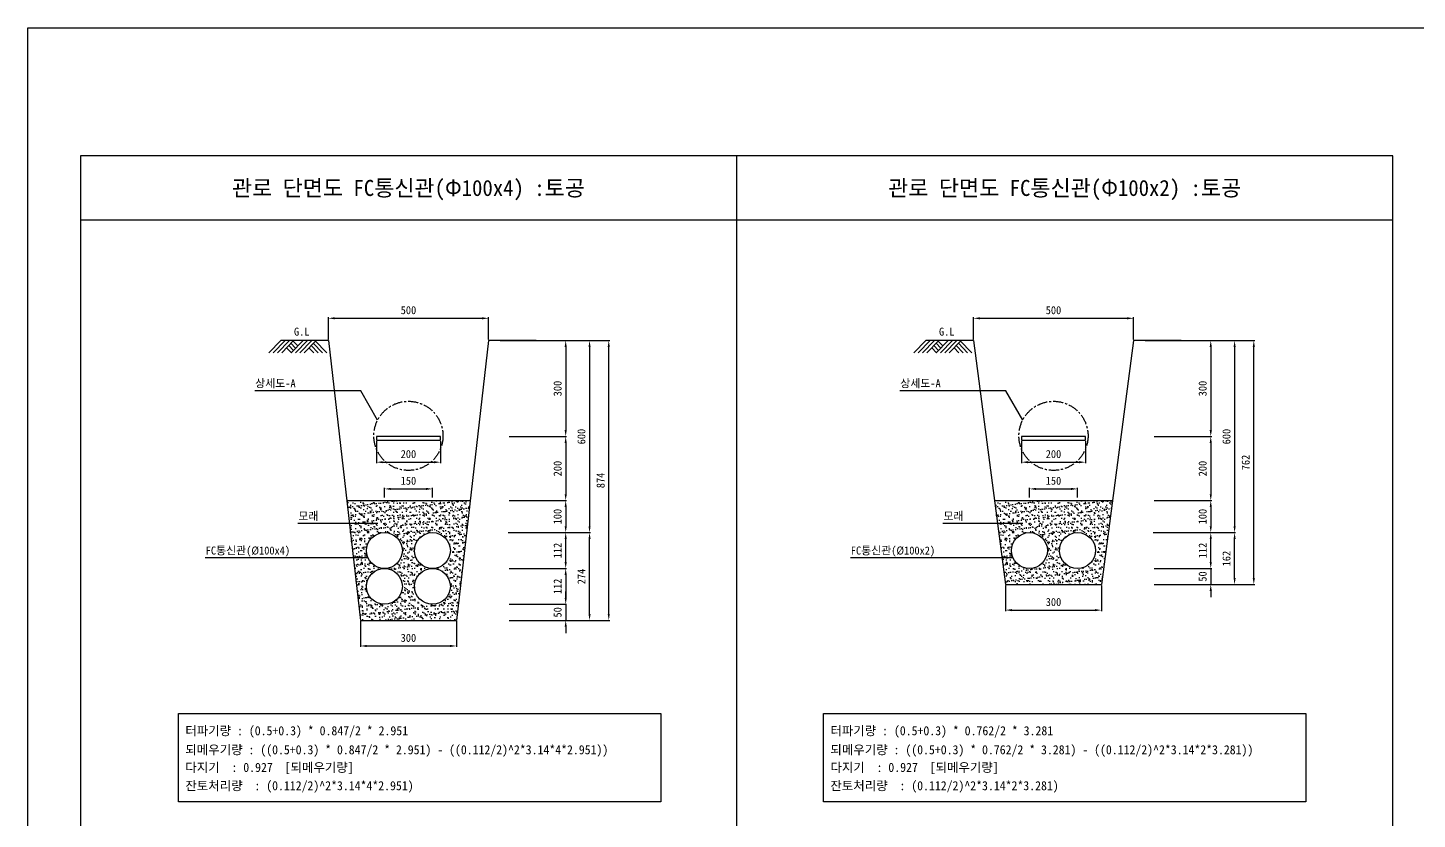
# Model space of a CAD drawing. Header units: millimetres. Extents: x 15470 to 23098, y -4317 to 628.
# Drawn here: x 15470 to 19810, y -1844 to 628 of the extents above; entities that cross this region are included whole.
import ezdxf
from ezdxf.enums import TextEntityAlignment as Align

# ---------------------------------------------------------------- set-up
doc = ezdxf.new("R2010")
doc.units = ezdxf.units.MM
doc.header["$PDMODE"] = 35
doc.header["$PDSIZE"] = 50
doc.linetypes.add('CENTER', pattern=[50.8, 31.75, -6.35, 6.35, -6.35])
for name, color, linetype in [('TN-CONC', 4, 'Continuous'), ('TN-CUTL', 1, 'CENTER'), ('TN-DIMS', 1, 'Continuous'), ('TN-GRND', 4, 'Continuous'), ('TN-LEAL', 1, 'Continuous'), ('TN-LEAT', 3, 'Continuous'), ('TN-LIN1', 7, 'Continuous'), ('TN-LINE', 7, 'Continuous'), ('TN-PATT', 1, 'Continuous'), ('TN-STEL', 4, 'Continuous'), ('TN-TABL-TEX1', 6, 'Continuous'), ('TN-TEXT', 3, 'Continuous'), ('TT-DIMS', 1, 'Continuous')]:
    doc.layers.add(name, color=color, linetype=linetype)
doc.styles.add('D', font='GulimChe.ttf')
doc.styles.get("Standard").update_dxf_attribs({"font": 'GulimChe.ttf'})
doc.styles.add('통신', font='GulimChe.ttf')
doc.dimstyles.new('D', dxfattribs={"dimtxt": 2.5, "dimasz": 2.5, "dimexe": 1.25, "dimexo": 2, "dimgap": 1, "dimtad": 1, "dimdec": 0, "dimlfac": 10, "dimtxsty": '통신', "dimcen": 2.5, "dimclrd": 1, "dimclre": 1, "dimclrt": 7, "dimadec": 0, "dimazin": 0, "dimtfac": 1, "dimtdec": 0, "dimtmove": 0, "dimatfit": 3, "dimfxl": 0, "dimarcsym": 0})

# ---------------------------------------------------------------- blocks, each defined once
blk = doc.blocks.new('*D17')
at = {"layer": 'Defpoints', "color": 0}
for p in [(16908.7, -279.4), (16408.7, -348.9), (16908.7, -348.9)]:
    blk.add_point(p, dxfattribs=at)
at = {"layer": 'TT-DIMS', "color": 1, "lineweight": -2}
for p, q in [((16408.7, -345.9), (16408.7, -276.4)), ((16428.7, -279.4), (16888.7, -279.4)), ((16908.7, -345.9), (16908.7, -276.4))]:
    blk.add_line(p, q, dxfattribs=at)
at = {"layer": 'TT-DIMS', "color": 1}
for points in [[(16428.7, -276.1), (16428.7, -282.8), (16408.7, -279.4)], [(16888.7, -276.1), (16888.7, -282.8), (16908.7, -279.4)]]:
    blk.add_solid(points, dxfattribs=at)
at = {"layer": 'TT-DIMS', "color": 3, "insert": (16658.7, -254.2), "char_height": 25, "attachment_point": 5, "style": '통신'}
blk.add_mtext('500', dxfattribs=at)
blk = doc.blocks.new('*D18')
at = {"layer": 'Defpoints', "color": 0}
for p in [(16942.5, -348.9), (16970.5, -648.9), (17149.9, -648.9)]:
    blk.add_point(p, dxfattribs=at)
at = {"layer": 'TN-DIMS', "color": 1, "lineweight": -2}
for p, q in [((16945.5, -348.9), (17152.9, -348.9)), ((17149.9, -368.9), (17149.9, -628.9)), ((16973.5, -648.9), (17152.9, -648.9))]:
    blk.add_line(p, q, dxfattribs=at)
at = {"layer": 'TN-DIMS', "color": 1}
for points in [[(17146.6, -368.9), (17153.3, -368.9), (17149.9, -348.9)], [(17146.6, -628.9), (17153.3, -628.9), (17149.9, -648.9)]]:
    blk.add_solid(points, dxfattribs=at)
at = {"layer": 'TN-DIMS', "color": 3, "insert": (17124.7, -498.9), "char_height": 25, "attachment_point": 5, "rotation": 90, "style": '통신'}
blk.add_mtext('300', dxfattribs=at)
blk = doc.blocks.new('*D19')
at = {"layer": 'Defpoints', "color": 0}
for p in [(16970.5, -648.9), (16970.5, -848.9), (17149.9, -848.9)]:
    blk.add_point(p, dxfattribs=at)
at = {"layer": 'TN-DIMS', "color": 1, "lineweight": -2}
for p, q in [((16973.5, -648.9), (17152.9, -648.9)), ((17149.9, -668.9), (17149.9, -828.9)), ((16973.5, -848.9), (17152.9, -848.9))]:
    blk.add_line(p, q, dxfattribs=at)
at = {"layer": 'TN-DIMS', "color": 1}
for points in [[(17146.6, -668.9), (17153.3, -668.9), (17149.9, -648.9)], [(17146.6, -828.9), (17153.3, -828.9), (17149.9, -848.9)]]:
    blk.add_solid(points, dxfattribs=at)
at = {"layer": 'TN-DIMS', "color": 3, "insert": (17124.7, -748.9), "char_height": 25, "attachment_point": 5, "rotation": 90, "style": '통신'}
blk.add_mtext('200', dxfattribs=at)
blk = doc.blocks.new('*D20')
at = {"layer": 'Defpoints', "color": 0}
for p in [(16970.5, -848.9), (16967.5, -949), (17149.9, -949)]:
    blk.add_point(p, dxfattribs=at)
at = {"layer": 'TN-DIMS', "color": 1, "lineweight": -2}
for p, q in [((16973.5, -848.9), (17152.9, -848.9)), ((17149.9, -868.9), (17149.9, -929)), ((16970.5, -949), (17152.9, -949))]:
    blk.add_line(p, q, dxfattribs=at)
at = {"layer": 'TN-DIMS', "color": 1}
for points in [[(17146.6, -868.9), (17153.3, -868.9), (17149.9, -848.9)], [(17146.6, -929), (17153.3, -929), (17149.9, -949)]]:
    blk.add_solid(points, dxfattribs=at)
at = {"layer": 'TN-DIMS', "color": 3, "insert": (17124.6, -899), "char_height": 25, "attachment_point": 5, "rotation": 90, "style": '통신'}
blk.add_mtext('100', dxfattribs=at)
blk = doc.blocks.new('*D21')
at = {"layer": 'Defpoints', "color": 0}
for p in [(16970.5, -1061), (16970.5, -1173), (17149.9, -1173)]:
    blk.add_point(p, dxfattribs=at)
at = {"layer": 'TN-DIMS', "color": 1, "lineweight": -2}
for p, q in [((16973.5, -1061), (17152.9, -1061)), ((17149.9, -1081), (17149.9, -1153)), ((16973.5, -1173), (17152.9, -1173))]:
    blk.add_line(p, q, dxfattribs=at)
at = {"layer": 'TN-DIMS', "color": 1}
for points in [[(17146.6, -1081), (17153.3, -1081), (17149.9, -1061)], [(17146.6, -1153), (17153.3, -1153), (17149.9, -1173)]]:
    blk.add_solid(points, dxfattribs=at)
at = {"layer": 'TN-DIMS', "color": 3, "insert": (17124.6, -1117), "char_height": 25, "attachment_point": 5, "rotation": 90, "style": '통신'}
blk.add_mtext('112', dxfattribs=at)
blk = doc.blocks.new('*D22')
at = {"layer": 'Defpoints', "color": 0}
for p in [(16970.5, -1173), (16970.5, -1223.1), (17149.9, -1223.1)]:
    blk.add_point(p, dxfattribs=at)
at = {"layer": 'TN-DIMS', "color": 1, "lineweight": -2}
for p, q in [((17149.9, -1153), (17149.9, -1133)), ((16973.5, -1173), (17152.9, -1173)), ((17149.9, -1173), (17149.9, -1223.1)), ((16973.5, -1223.1), (17152.9, -1223.1)), ((17149.9, -1243.1), (17149.9, -1263.1))]:
    blk.add_line(p, q, dxfattribs=at)
at = {"layer": 'TN-DIMS', "color": 1}
for points in [[(17146.6, -1153), (17153.3, -1153), (17149.9, -1173)], [(17146.6, -1243.1), (17153.3, -1243.1), (17149.9, -1223.1)]]:
    blk.add_solid(points, dxfattribs=at)
at = {"layer": 'TN-DIMS', "color": 3, "insert": (17124.7, -1198.1), "char_height": 25, "attachment_point": 5, "rotation": 90, "style": '통신'}
blk.add_mtext('50', dxfattribs=at)
blk = doc.blocks.new('*D23')
at = {"layer": 'Defpoints', "color": 0}
for p in [(16970.5, -949), (17224.4, -949), (16973.5, -1223.1)]:
    blk.add_point(p, dxfattribs=at)
at = {"layer": 'TN-DIMS', "color": 1, "lineweight": -2}
for p, q in [((16973.5, -949), (17227.4, -949)), ((17224.4, -1203.1), (17224.4, -969)), ((16976.5, -1223.1), (17227.4, -1223.1))]:
    blk.add_line(p, q, dxfattribs=at)
at = {"layer": 'TN-DIMS', "color": 1}
for points in [[(17221.1, -969), (17227.7, -969), (17224.4, -949)], [(17221.1, -1203.1), (17227.7, -1203.1), (17224.4, -1223.1)]]:
    blk.add_solid(points, dxfattribs=at)
at = {"layer": 'TN-DIMS', "color": 3, "insert": (17199.1, -1086.1), "char_height": 25, "attachment_point": 5, "rotation": 90, "style": '통신'}
blk.add_mtext('274', dxfattribs=at)
blk = doc.blocks.new('*D24')
at = {"layer": 'Defpoints', "color": 0}
for p in [(16508.5, -1223.1), (16808.6, -1223.1), (16808.6, -1303.1)]:
    blk.add_point(p, dxfattribs=at)
at = {"layer": 'TN-DIMS', "color": 1, "lineweight": -2}
for p, q in [((16508.5, -1226.1), (16508.5, -1306.1)), ((16808.6, -1226.1), (16808.6, -1306.1)), ((16528.5, -1303.1), (16788.6, -1303.1))]:
    blk.add_line(p, q, dxfattribs=at)
at = {"layer": 'TN-DIMS', "color": 1}
for points in [[(16528.5, -1299.8), (16528.5, -1306.5), (16508.5, -1303.1)], [(16788.6, -1299.8), (16788.6, -1306.5), (16808.6, -1303.1)]]:
    blk.add_solid(points, dxfattribs=at)
at = {"layer": 'TN-DIMS', "color": 3, "insert": (16658.6, -1277.9), "char_height": 25, "attachment_point": 5, "style": '통신'}
blk.add_mtext('300', dxfattribs=at)
blk = doc.blocks.new('*D25')
at = {"layer": 'Defpoints', "color": 0}
for p in [(16733.6, -812.5), (16583.6, -842.6), (16733.6, -842.6)]:
    blk.add_point(p, dxfattribs=at)
at = {"layer": 'TN-DIMS', "color": 1, "lineweight": -2}
for p, q in [((16583.6, -839.6), (16583.6, -809.5)), ((16603.6, -812.5), (16713.6, -812.5)), ((16733.6, -839.6), (16733.6, -809.5))]:
    blk.add_line(p, q, dxfattribs=at)
at = {"layer": 'TN-DIMS', "color": 1}
for points in [[(16603.6, -809.1), (16603.6, -815.8), (16583.6, -812.5)], [(16713.6, -809.1), (16713.6, -815.8), (16733.6, -812.5)]]:
    blk.add_solid(points, dxfattribs=at)
at = {"layer": 'TN-DIMS', "color": 3, "insert": (16658.6, -787.1), "char_height": 25, "attachment_point": 5, "style": '통신'}
blk.add_mtext('150', dxfattribs=at)
blk = doc.blocks.new('*D26')
at = {"layer": 'Defpoints', "color": 0}
for p in [(16558.5, -660.2), (16758.6, -660.2), (16758.6, -729)]:
    blk.add_point(p, dxfattribs=at)
at = {"layer": 'TN-DIMS', "color": 1, "lineweight": -2}
for p, q in [((16558.5, -663.2), (16558.5, -732)), ((16758.6, -663.2), (16758.6, -732)), ((16578.5, -729), (16738.6, -729))]:
    blk.add_line(p, q, dxfattribs=at)
at = {"layer": 'TN-DIMS', "color": 1}
for points in [[(16578.5, -725.7), (16578.5, -732.3), (16558.5, -729)], [(16738.6, -725.7), (16738.6, -732.3), (16758.6, -729)]]:
    blk.add_solid(points, dxfattribs=at)
at = {"layer": 'TN-DIMS', "color": 3, "insert": (16658.6, -703.7), "char_height": 25, "attachment_point": 5, "style": '통신'}
blk.add_mtext('200', dxfattribs=at)
blk = doc.blocks.new('*D27')
at = {"layer": 'Defpoints', "color": 0}
for p in [(16945.5, -348.9), (16973.5, -949), (17224.4, -949)]:
    blk.add_point(p, dxfattribs=at)
at = {"layer": 'TN-DIMS', "color": 1, "lineweight": -2}
for p, q in [((16948.5, -348.9), (17227.4, -348.9)), ((17224.4, -368.9), (17224.4, -929)), ((16976.5, -949), (17227.4, -949))]:
    blk.add_line(p, q, dxfattribs=at)
at = {"layer": 'TN-DIMS', "color": 1}
for points in [[(17221.1, -368.9), (17227.7, -368.9), (17224.4, -348.9)], [(17221.1, -929), (17227.7, -929), (17224.4, -949)]]:
    blk.add_solid(points, dxfattribs=at)
at = {"layer": 'TN-DIMS', "color": 3, "insert": (17199.1, -649), "char_height": 25, "attachment_point": 5, "rotation": 90, "style": '통신'}
blk.add_mtext('600', dxfattribs=at)
blk = doc.blocks.new('*D28')
at = {"layer": 'Defpoints', "color": 0}
for p in [(16942.5, -348.9), (17284.4, -348.9), (16976.5, -1223.1)]:
    blk.add_point(p, dxfattribs=at)
at = {"layer": 'TN-DIMS', "color": 1, "lineweight": -2}
for p, q in [((16945.5, -348.9), (17287.4, -348.9)), ((17284.4, -1203.1), (17284.4, -368.9)), ((16979.5, -1223.1), (17287.4, -1223.1))]:
    blk.add_line(p, q, dxfattribs=at)
at = {"layer": 'TN-DIMS', "color": 1}
for points in [[(17281.1, -368.9), (17287.7, -368.9), (17284.4, -348.9)], [(17281.1, -1203.1), (17287.7, -1203.1), (17284.4, -1223.1)]]:
    blk.add_solid(points, dxfattribs=at)
at = {"layer": 'TN-DIMS', "color": 3, "insert": (17259.1, -786), "char_height": 25, "attachment_point": 5, "rotation": 90, "style": '통신'}
blk.add_mtext('874', dxfattribs=at)
blk = doc.blocks.new('*D29')
at = {"layer": 'Defpoints', "color": 0}
for p in [(16970.5, -949), (17149.9, -949), (16970.5, -1061)]:
    blk.add_point(p, dxfattribs=at)
at = {"layer": 'TN-DIMS', "color": 1, "lineweight": -2}
for p, q in [((16973.5, -949), (17152.9, -949)), ((17149.9, -1041), (17149.9, -969)), ((16973.5, -1061), (17152.9, -1061))]:
    blk.add_line(p, q, dxfattribs=at)
at = {"layer": 'TN-DIMS', "color": 1}
for points in [[(17146.6, -969), (17153.3, -969), (17149.9, -949)], [(17146.6, -1041), (17153.3, -1041), (17149.9, -1061)]]:
    blk.add_solid(points, dxfattribs=at)
at = {"layer": 'TN-DIMS', "color": 3, "insert": (17124.6, -1005), "char_height": 25, "attachment_point": 5, "rotation": 90, "style": '통신'}
blk.add_mtext('112', dxfattribs=at)
blk = doc.blocks.new('*D40')
at = {"layer": 'Defpoints', "color": 0}
for p in [(18923.7, -279.4), (18423.7, -348.9), (18923.7, -348.9)]:
    blk.add_point(p, dxfattribs=at)
at = {"layer": 'TT-DIMS', "color": 1, "lineweight": -2}
for p, q in [((18423.7, -345.9), (18423.7, -276.4)), ((18443.7, -279.4), (18903.7, -279.4)), ((18923.7, -345.9), (18923.7, -276.4))]:
    blk.add_line(p, q, dxfattribs=at)
at = {"layer": 'TT-DIMS', "color": 1}
for points in [[(18443.7, -276.1), (18443.7, -282.8), (18423.7, -279.4)], [(18903.7, -276.1), (18903.7, -282.8), (18923.7, -279.4)]]:
    blk.add_solid(points, dxfattribs=at)
at = {"layer": 'TT-DIMS', "color": 3, "insert": (18673.7, -254.2), "char_height": 25, "attachment_point": 5, "style": '통신'}
blk.add_mtext('500', dxfattribs=at)
blk = doc.blocks.new('*D41')
at = {"layer": 'Defpoints', "color": 0}
for p in [(18957.5, -348.9), (18985.5, -648.9), (19165, -648.9)]:
    blk.add_point(p, dxfattribs=at)
at = {"layer": 'TN-DIMS', "color": 1, "lineweight": -2}
for p, q in [((18960.5, -348.9), (19168, -348.9)), ((19165, -368.9), (19165, -628.9)), ((18988.5, -648.9), (19168, -648.9))]:
    blk.add_line(p, q, dxfattribs=at)
at = {"layer": 'TN-DIMS', "color": 1}
for points in [[(19161.7, -368.9), (19168.4, -368.9), (19165, -348.9)], [(19161.7, -628.9), (19168.4, -628.9), (19165, -648.9)]]:
    blk.add_solid(points, dxfattribs=at)
at = {"layer": 'TN-DIMS', "color": 3, "insert": (19139.7, -498.9), "char_height": 25, "attachment_point": 5, "rotation": 90, "style": '통신'}
blk.add_mtext('300', dxfattribs=at)
blk = doc.blocks.new('*D42')
at = {"layer": 'Defpoints', "color": 0}
for p in [(18985.5, -648.9), (18985.5, -848.9), (19165, -848.9)]:
    blk.add_point(p, dxfattribs=at)
at = {"layer": 'TN-DIMS', "color": 1, "lineweight": -2}
for p, q in [((18988.5, -648.9), (19168, -648.9)), ((19165, -668.9), (19165, -828.9)), ((18988.5, -848.9), (19168, -848.9))]:
    blk.add_line(p, q, dxfattribs=at)
at = {"layer": 'TN-DIMS', "color": 1}
for points in [[(19161.7, -668.9), (19168.4, -668.9), (19165, -648.9)], [(19161.7, -828.9), (19168.4, -828.9), (19165, -848.9)]]:
    blk.add_solid(points, dxfattribs=at)
at = {"layer": 'TN-DIMS', "color": 3, "insert": (19139.7, -748.9), "char_height": 25, "attachment_point": 5, "rotation": 90, "style": '통신'}
blk.add_mtext('200', dxfattribs=at)
blk = doc.blocks.new('*D43')
at = {"layer": 'Defpoints', "color": 0}
for p in [(18985.5, -848.9), (18982.5, -949), (19165, -949)]:
    blk.add_point(p, dxfattribs=at)
at = {"layer": 'TN-DIMS', "color": 1, "lineweight": -2}
for p, q in [((18988.5, -848.9), (19168, -848.9)), ((19165, -868.9), (19165, -929)), ((18985.5, -949), (19168, -949))]:
    blk.add_line(p, q, dxfattribs=at)
at = {"layer": 'TN-DIMS', "color": 1}
for points in [[(19161.7, -868.9), (19168.4, -868.9), (19165, -848.9)], [(19161.7, -929), (19168.4, -929), (19165, -949)]]:
    blk.add_solid(points, dxfattribs=at)
at = {"layer": 'TN-DIMS', "color": 3, "insert": (19139.7, -899), "char_height": 25, "attachment_point": 5, "rotation": 90, "style": '통신'}
blk.add_mtext('100', dxfattribs=at)
blk = doc.blocks.new('*D33')
at = {"layer": 'Defpoints', "color": 0}
for p in [(18985.5, -1061), (18985.5, -1111.1), (19165, -1111.1)]:
    blk.add_point(p, dxfattribs=at)
at = {"layer": 'TN-DIMS', "color": 1, "lineweight": -2}
for p, q in [((19165, -1041), (19165, -1021)), ((18988.5, -1061), (19168, -1061)), ((19165, -1061), (19165, -1111.1)), ((18988.5, -1111.1), (19168, -1111.1)), ((19165, -1131.1), (19165, -1151.1))]:
    blk.add_line(p, q, dxfattribs=at)
at = {"layer": 'TN-DIMS', "color": 1}
for points in [[(19161.7, -1041), (19168.4, -1041), (19165, -1061)], [(19161.7, -1131.1), (19168.4, -1131.1), (19165, -1111.1)]]:
    blk.add_solid(points, dxfattribs=at)
at = {"layer": 'TN-DIMS', "color": 3, "insert": (19139.7, -1086.1), "char_height": 25, "attachment_point": 5, "rotation": 90, "style": '통신'}
blk.add_mtext('50', dxfattribs=at)
blk = doc.blocks.new('*D34')
at = {"layer": 'Defpoints', "color": 0}
for p in [(18985.5, -949), (19239.5, -949), (18988.5, -1111.1)]:
    blk.add_point(p, dxfattribs=at)
at = {"layer": 'TN-DIMS', "color": 1, "lineweight": -2}
for p, q in [((18988.5, -949), (19242.5, -949)), ((19239.5, -1091.1), (19239.5, -969)), ((18991.5, -1111.1), (19242.5, -1111.1))]:
    blk.add_line(p, q, dxfattribs=at)
at = {"layer": 'TN-DIMS', "color": 1}
for points in [[(19236.2, -969), (19242.8, -969), (19239.5, -949)], [(19236.2, -1091.1), (19242.8, -1091.1), (19239.5, -1111.1)]]:
    blk.add_solid(points, dxfattribs=at)
at = {"layer": 'TN-DIMS', "color": 3, "insert": (19214.2, -1030.1), "char_height": 25, "attachment_point": 5, "rotation": 90, "style": '통신'}
blk.add_mtext('162', dxfattribs=at)
blk = doc.blocks.new('*D35')
at = {"layer": 'Defpoints', "color": 0}
for p in [(18523.6, -1111.1), (18823.7, -1111.1), (18823.7, -1191.1)]:
    blk.add_point(p, dxfattribs=at)
at = {"layer": 'TN-DIMS', "color": 1, "lineweight": -2}
for p, q in [((18523.6, -1114.1), (18523.6, -1194.1)), ((18823.7, -1114.1), (18823.7, -1194.1)), ((18543.6, -1191.1), (18803.7, -1191.1))]:
    blk.add_line(p, q, dxfattribs=at)
at = {"layer": 'TN-DIMS', "color": 1}
for points in [[(18543.6, -1187.8), (18543.6, -1194.5), (18523.6, -1191.1)], [(18803.7, -1187.8), (18803.7, -1194.5), (18823.7, -1191.1)]]:
    blk.add_solid(points, dxfattribs=at)
at = {"layer": 'TN-DIMS', "color": 3, "insert": (18673.7, -1165.9), "char_height": 25, "attachment_point": 5, "style": '통신'}
blk.add_mtext('300', dxfattribs=at)
blk = doc.blocks.new('*D36')
at = {"layer": 'Defpoints', "color": 0}
for p in [(18748.7, -812.5), (18598.6, -842.6), (18748.7, -842.6)]:
    blk.add_point(p, dxfattribs=at)
at = {"layer": 'TN-DIMS', "color": 1, "lineweight": -2}
for p, q in [((18598.6, -839.6), (18598.6, -809.5)), ((18618.6, -812.5), (18728.7, -812.5)), ((18748.7, -839.6), (18748.7, -809.5))]:
    blk.add_line(p, q, dxfattribs=at)
at = {"layer": 'TN-DIMS', "color": 1}
for points in [[(18618.6, -809.1), (18618.6, -815.8), (18598.6, -812.5)], [(18728.7, -809.1), (18728.7, -815.8), (18748.7, -812.5)]]:
    blk.add_solid(points, dxfattribs=at)
at = {"layer": 'TN-DIMS', "color": 3, "insert": (18673.7, -787.1), "char_height": 25, "attachment_point": 5, "style": '통신'}
blk.add_mtext('150', dxfattribs=at)
blk = doc.blocks.new('*D37')
at = {"layer": 'Defpoints', "color": 0}
for p in [(18573.6, -660.2), (18773.7, -660.2), (18773.7, -729)]:
    blk.add_point(p, dxfattribs=at)
at = {"layer": 'TN-DIMS', "color": 1, "lineweight": -2}
for p, q in [((18573.6, -663.2), (18573.6, -732)), ((18773.7, -663.2), (18773.7, -732)), ((18593.6, -729), (18753.7, -729))]:
    blk.add_line(p, q, dxfattribs=at)
at = {"layer": 'TN-DIMS', "color": 1}
for points in [[(18593.6, -725.7), (18593.6, -732.3), (18573.6, -729)], [(18753.7, -725.7), (18753.7, -732.3), (18773.7, -729)]]:
    blk.add_solid(points, dxfattribs=at)
at = {"layer": 'TN-DIMS', "color": 3, "insert": (18673.7, -703.7), "char_height": 25, "attachment_point": 5, "style": '통신'}
blk.add_mtext('200', dxfattribs=at)
blk = doc.blocks.new('*D38')
at = {"layer": 'Defpoints', "color": 0}
for p in [(18960.5, -348.9), (18988.5, -949), (19239.5, -949)]:
    blk.add_point(p, dxfattribs=at)
at = {"layer": 'TN-DIMS', "color": 1, "lineweight": -2}
for p, q in [((18963.5, -348.9), (19242.5, -348.9)), ((19239.5, -368.9), (19239.5, -929)), ((18991.5, -949), (19242.5, -949))]:
    blk.add_line(p, q, dxfattribs=at)
at = {"layer": 'TN-DIMS', "color": 1}
for points in [[(19236.2, -368.9), (19242.8, -368.9), (19239.5, -348.9)], [(19236.2, -929), (19242.8, -929), (19239.5, -949)]]:
    blk.add_solid(points, dxfattribs=at)
at = {"layer": 'TN-DIMS', "color": 3, "insert": (19214.2, -649), "char_height": 25, "attachment_point": 5, "rotation": 90, "style": '통신'}
blk.add_mtext('600', dxfattribs=at)
blk = doc.blocks.new('*D39')
at = {"layer": 'Defpoints', "color": 0}
for p in [(18957.5, -348.9), (19299.5, -348.9), (18991.5, -1111.1)]:
    blk.add_point(p, dxfattribs=at)
at = {"layer": 'TN-DIMS', "color": 1, "lineweight": -2}
for p, q in [((18960.5, -348.9), (19302.5, -348.9)), ((19299.5, -1091.1), (19299.5, -368.9)), ((18994.5, -1111.1), (19302.5, -1111.1))]:
    blk.add_line(p, q, dxfattribs=at)
at = {"layer": 'TN-DIMS', "color": 1}
for points in [[(19296.2, -368.9), (19302.8, -368.9), (19299.5, -348.9)], [(19296.2, -1091.1), (19302.8, -1091.1), (19299.5, -1111.1)]]:
    blk.add_solid(points, dxfattribs=at)
at = {"layer": 'TN-DIMS', "color": 3, "insert": (19274.2, -730), "char_height": 25, "attachment_point": 5, "rotation": 90, "style": '통신'}
blk.add_mtext('762', dxfattribs=at)
blk = doc.blocks.new('*D32')
at = {"layer": 'Defpoints', "color": 0}
for p in [(18985.5, -949), (19165, -949), (18985.5, -1061)]:
    blk.add_point(p, dxfattribs=at)
at = {"layer": 'TN-DIMS', "color": 1, "lineweight": -2}
for p, q in [((18988.5, -949), (19168, -949)), ((19165, -1041), (19165, -969)), ((18988.5, -1061), (19168, -1061))]:
    blk.add_line(p, q, dxfattribs=at)
at = {"layer": 'TN-DIMS', "color": 1}
for points in [[(19161.7, -969), (19168.4, -969), (19165, -949)], [(19161.7, -1041), (19168.4, -1041), (19165, -1061)]]:
    blk.add_solid(points, dxfattribs=at)
at = {"layer": 'TN-DIMS', "color": 3, "insert": (19139.7, -1005), "char_height": 25, "attachment_point": 5, "rotation": 90, "style": '통신'}
blk.add_mtext('112', dxfattribs=at)

msp = doc.modelspace()

# ---------------------------------------------------------------- hatches: boundary and pattern name
at = {"layer": 'TN-PATT'}
h = msp.add_hatch(dxfattribs=at)
h.set_pattern_fill('AR-SAND', color=256, scale=0.400114, style=0)
h.set_pattern_definition([(37.5, (-89.39, 450.241), (-0.640196, 19.58213), [0, -15.447618, 0, -17.276942, 0, -16.514724]), (7.5, (-89.39, 450.24), (17.986076, 28.681207), [0, -8.333584, 0, -13.923182, 0, -5.335526]), (327.5, (-101.89, 450.241), (31.648747, 0.057504), [0, -5.081453, 0, -18.293232, 0, -23.882831]), (317.5, (-101.89, 450.24), (30.550996, 8.919724), [0, -2.540727, 0, -11.99223, 0, -13.719924])])
h.paths.add_polyline_path([(16465.8, -848.9), (16508.5, -1223.1), (16808.6, -1223.1), (16851.4, -848.9)])
h.paths.add_polyline_path([(16789.6, -1005, -0.414214), (16733.6, -1061, -0.414214), (16789.6, -1117, -1), (16677.6, -1117, -0.414214), (16733.6, -1061, -0.414214), (16677.6, -1005, -1)], flags=16)
h.paths.add_polyline_path([(16639.6, -1005, -0.414214), (16583.6, -1061, -0.414214), (16639.6, -1117, -1), (16527.6, -1117, -0.414214), (16583.6, -1061, -0.414214), (16527.6, -1005, -1)], flags=16)
h = msp.add_hatch(dxfattribs=at)
h.set_pattern_fill('AR-SAND', color=256, scale=0.400114, style=0)
h.set_pattern_definition([(37.5, (1925.704, 450.241), (-0.640196, 19.58213), [0, -15.447618, 0, -17.276942, 0, -16.514724]), (7.5, (1925.704, 450.24), (17.986076, 28.681207), [0, -8.333584, 0, -13.923182, 0, -5.335526]), (327.5, (1913.203, 450.241), (31.648747, 0.057504), [0, -5.081453, 0, -18.293232, 0, -23.882831]), (317.5, (1913.203, 450.24), (30.550996, 8.919724), [0, -2.540727, 0, -11.99223, 0, -13.719924])])
h.paths.add_polyline_path([(18489.3, -848.9), (18523.6, -1111.1), (18823.7, -1111.1), (18858.1, -848.9)])
h.paths.add_polyline_path([(18804.7, -1005, -1), (18692.7, -1005, -1)], flags=16)
h.paths.add_polyline_path([(18654.6, -1005, -1), (18542.6, -1005, -1)], flags=16)

# ---------------------------------------------------------------- linework, layer by layer
at = {"layer": 'TN-CONC'}
for p, q in [((16408.7, -348.9), (16508.5, -1223.1)), ((16908.7, -348.9), (16808.6, -1223.1)), ((18423.7, -348.9), (18523.6, -1111.1)), ((18923.7, -348.9), (18823.7, -1111.1)), ((16465.8, -848.9), (16851.4, -848.9)), ((18489.3, -848.9), (18858.1, -848.9)), ((18523.6, -1111.1), (18823.7, -1111.1)), ((16508.5, -1223.1), (16808.6, -1223.1))]:
    msp.add_line(p, q, dxfattribs=at)
at = {"layer": 'TN-CUTL'}
for centre in [(16658.6, -646.7), (18673.7, -646.7)]:
    msp.add_circle(centre, 108, dxfattribs=at)
at = {"layer": 'TN-GRND', "linetype": 'Continuous'}
msp.add_line((15633.7, 28), (19733.7, 28), dxfattribs=at)
at = {"layer": 'TN-GRND'}
for p, q in [((16408.7, -348.9), (16259.6, -348.9)), ((17057.5, -348.9), (16908.7, -348.9)), ((18423.7, -348.9), (18274.7, -348.9)), ((19072.6, -348.9), (18923.7, -348.9))]:
    msp.add_line(p, q, dxfattribs=at)
at = {"layer": 'TN-GRND', "linetype": 'Continuous'}
msp.add_lwpolyline([(19733.7, 227.6), (15633.7, 227.6), (15633.7, -1972.4), (19733.7, -1972.4)], close=True, dxfattribs=at)
msp.add_lwpolyline([(17683.7, 227.6), (17683.7, -4172.4)], dxfattribs=at)
at = {"layer": 'TN-LIN1'}
msp.add_lwpolyline([(15469.5, 628.1), (23097.8, 628.1), (23097.8, -4316.8), (15469.5, -4316.8)], close=True, dxfattribs=at)
at = {"layer": 'TN-LINE'}
for centre in [(16583.6, -1005), (16733.6, -1005), (18598.6, -1005), (18748.7, -1005), (16583.6, -1117), (16733.6, -1117)]:
    msp.add_circle(centre, 56, dxfattribs=at)
at = {"layer": 'TN-PATT'}
for p, q in [((16222.3, -387.3), (16259.6, -348.9)), ((16235.8, -387.3), (16273.1, -348.9)), ((16249.3, -387.3), (16286.6, -348.9)), ((16262.8, -387.3), (16300.1, -348.9)), ((16293.6, -387.3), (16278.2, -371.5)), ((16299.6, -379.7), (16284.9, -364.6)), ((16306.3, -372.7), (16291.6, -357.6)), ((16292.1, -387.3), (16329.5, -348.9)), ((16313.1, -365.8), (16296.7, -348.9)), ((16305.6, -387.3), (16343, -348.9)), ((16319.1, -387.3), (16356.5, -348.9)), ((16332.6, -387.3), (16369.9, -348.9)), ((16363.4, -387.3), (16348, -371.5)), ((16376.9, -387.3), (16354.7, -364.6)), ((16390.4, -387.3), (16361.5, -357.6)), ((16403.9, -387.3), (16366.5, -348.9)), ((18237.4, -387.3), (18274.7, -348.9)), ((18250.9, -387.3), (18288.2, -348.9)), ((18264.4, -387.3), (18301.7, -348.9)), ((18277.9, -387.3), (18315.2, -348.9)), ((18308.6, -387.3), (18293.3, -371.5)), ((18314.7, -379.7), (18300, -364.6)), ((18321.4, -372.7), (18306.7, -357.6)), ((18307.2, -387.3), (18344.6, -348.9)), ((18328.2, -365.8), (18311.8, -348.9)), ((18320.7, -387.3), (18358.1, -348.9)), ((18334.2, -387.3), (18371.6, -348.9)), ((18347.7, -387.3), (18385, -348.9)), ((18378.5, -387.3), (18363.1, -371.5)), ((18392, -387.3), (18369.8, -364.6)), ((18405.5, -387.3), (18376.6, -357.6)), ((18419, -387.3), (18381.6, -348.9))]:
    msp.add_line(p, q, dxfattribs=at)
at = {"layer": 'TN-STEL'}
for points in [[(16758.6, -660.2), (16758.6, -649), (16558.5, -649), (16558.5, -660.2)], [(18773.7, -660.2), (18773.7, -649), (18573.6, -649), (18573.6, -660.2)]]:
    msp.add_lwpolyline(points, close=True, dxfattribs=at)
at = {"layer": 'TN-TEXT', "linetype": 'Continuous'}
for points in [[(15940.4, -1513.9), (17446.7, -1513.9), (17446.7, -1790.2), (15940.4, -1790.2)], [(17955.5, -1513.9), (19461.8, -1513.9), (19461.8, -1790.2), (17955.5, -1790.2)]]:
    msp.add_lwpolyline(points, close=True, dxfattribs=at)

# ---------------------------------------------------------------- texts
at = {"layer": 'TN-LEAT', "style": '통신'}
for s, p in [('상세도-A', (16179.9, -482.5)), ('상세도-A', (18195, -482.5)), ('모래', (16314.6, -897.3)), ('모래', (18329.7, -897.3)), ('FC통신관(Ø100x4)', (16025.4, -1004.9)), ('FC통신관(Ø100x2)', (18040.5, -1004.9))]:
    msp.add_text(s, height=25, dxfattribs=at).set_placement(p, align=Align.MIDDLE_LEFT)
at = {"layer": 'TN-TABL-TEX1', "style": 'D'}
for s, p in [('관로 단면도 FC통신관(Φ100x4) :토공', (16658.7, 127.8)), ('관로 단면도 FC통신관(Φ100x2) :토공', (18708.7, 127.8))]:
    msp.add_text(s, height=50.16, dxfattribs=at).set_placement(p, align=Align.MIDDLE_CENTER)
at = {"layer": 'TN-TEXT', "style": '통신'}
for p in [(16301, -321.1), (18316.1, -321.1)]:
    msp.add_text('G.L', height=25, dxfattribs=at).set_placement(p, align=Align.MIDDLE_LEFT)
at = {"layer": 'TN-TEXT', "linetype": 'Continuous'}
for s, p in [('터파기량 : (0.5+0.3) * 0.847/2 * 2.951', (15961.7, -1567.9)), ('터파기량 : (0.5+0.3) * 0.762/2 * 3.281', (17976.8, -1567.9)), ('되메우기량 : ((0.5+0.3) * 0.847/2 * 2.951) - ((0.112/2)^ 2*3.14*4*2.951)) ', (15961.7, -1627.3)), ('되메우기량 : ((0.5+0.3) * 0.762/2 * 3.281) - ((0.112/2)^ 2*3.14*2*3.281)) ', (17976.8, -1627.3)), ('다지기  : 0.927  [되메우기량] ', (15961.7, -1682.4)), ('다지기  : 0.927  [되메우기량] ', (17976.8, -1682.4)), ('잔토처리량  : (0.112/2)^ 2*3.14*4*2.951)', (15961.7, -1739.6)), ('잔토처리량  : (0.112/2)^ 2*3.14*2*3.281)', (17976.8, -1739.6))]:
    msp.add_text(s, height=28.512, dxfattribs=at).set_placement(p, align=Align.MIDDLE_LEFT)

# ---------------------------------------------------------------- dimensions: what is measured, and where the dimension line sits
at = {"layer": 'TN-DIMS'}
for base, p1, p2, angle, picture, middle in [((17149.9, -648.9), (16942.5, -348.9), (16970.5, -648.9), 90, '*D18', (17124.7, -498.9)), ((17284.4, -348.9), (16976.5, -1223.1), (16942.5, -348.9), 90, '*D28', (17259.1, -786)), ((17224.4, -949), (16945.5, -348.9), (16973.5, -949), 90, '*D27', (17199.1, -649)), ((19165, -648.9), (18957.5, -348.9), (18985.5, -648.9), 90, '*D41', (19139.7, -498.9)), ((19299.5, -348.9), (18991.5, -1111.1), (18957.5, -348.9), 90, '*D39', (19274.2, -730)), ((19239.5, -949), (18960.5, -348.9), (18988.5, -949), 90, '*D38', (19214.2, -649)), ((17149.9, -848.9), (16970.5, -648.9), (16970.5, -848.9), 90, '*D19', (17124.7, -748.9)), ((19165, -848.9), (18985.5, -648.9), (18985.5, -848.9), 90, '*D42', (19139.7, -748.9)), ((17149.9, -949), (16970.5, -848.9), (16967.5, -949), 90, '*D20', (17124.6, -899)), ((19165, -949), (18985.5, -848.9), (18982.5, -949), 90, '*D43', (19139.7, -899)), ((17224.4, -949), (16973.5, -1223.1), (16970.5, -949), 90, '*D23', (17199.1, -1086.1)), ((17149.9, -949), (16970.5, -1061), (16970.5, -949), 270, '*D29', (17124.6, -1005)), ((19239.5, -949), (18988.5, -1111.1), (18985.5, -949), 90, '*D34', (19214.2, -1030.1)), ((19165, -949), (18985.5, -1061), (18985.5, -949), 270, '*D32', (19139.7, -1005)), ((19165, -1111.1), (18985.5, -1061), (18985.5, -1111.1), 90, '*D33', (19139.7, -1086.1)), ((17149.9, -1173), (16970.5, -1061), (16970.5, -1173), 90, '*D21', (17124.6, -1117)), ((17149.9, -1223.1), (16970.5, -1173), (16970.5, -1223.1), 90, '*D22', (17124.7, -1198.1))]:
    dim = msp.add_linear_dim(base=base, p1=p1, p2=p2, angle=angle, dimstyle='D', override={"dimscale": 10, "dimasz": 2, "dimexe": 0.3, "dimexo": 0.3, "dimgap": 1.25, "dimlfac": 1, "dimzin": 1, "dimlunit": 6, "dimcen": 0, "dimclrt": 3, "dimtix": 1, "dimtmove": 2}, dxfattribs=at)
    dim.commit()
    dim.dimension.update_dxf_attribs({"geometry": picture, "text_midpoint": middle})
for base, p1, p2, picture, middle in [((16758.6, -729), (16558.5, -660.2), (16758.6, -660.2), '*D26', (16658.6, -703.7)), ((18773.7, -729), (18573.6, -660.2), (18773.7, -660.2), '*D37', (18673.7, -703.7)), ((16733.6, -812.5), (16583.6, -842.6), (16733.6, -842.6), '*D25', (16658.6, -787.1)), ((18748.7, -812.5), (18598.6, -842.6), (18748.7, -842.6), '*D36', (18673.7, -787.1)), ((18823.7, -1191.1), (18523.6, -1111.1), (18823.7, -1111.1), '*D35', (18673.7, -1165.9)), ((16808.6, -1303.1), (16508.5, -1223.1), (16808.6, -1223.1), '*D24', (16658.6, -1277.9))]:
    dim = msp.add_linear_dim(base=base, p1=p1, p2=p2, dimstyle='D', override={"dimscale": 10, "dimasz": 2, "dimexe": 0.3, "dimexo": 0.3, "dimgap": 1.25, "dimlfac": 1, "dimzin": 1, "dimlunit": 6, "dimcen": 0, "dimclrt": 3, "dimtix": 1, "dimtmove": 2}, dxfattribs=at)
    dim.commit()
    dim.dimension.update_dxf_attribs({"geometry": picture, "text_midpoint": middle})
at = {"layer": 'TT-DIMS'}
for base, p1, p2, picture, middle in [((16908.7, -279.4), (16408.7, -348.9), (16908.7, -348.9), '*D17', (16658.7, -254.2)), ((18923.7, -279.4), (18423.7, -348.9), (18923.7, -348.9), '*D40', (18673.7, -254.2))]:
    dim = msp.add_linear_dim(base=base, p1=p1, p2=p2, dimstyle='D', override={"dimscale": 10, "dimasz": 2, "dimexe": 0.3, "dimexo": 0.3, "dimgap": 1.25, "dimlfac": 1, "dimzin": 1, "dimlunit": 6, "dimcen": 0, "dimclrt": 3, "dimtix": 1, "dimtmove": 2}, dxfattribs=at)
    dim.commit()
    dim.dimension.update_dxf_attribs({"geometry": picture, "text_midpoint": middle})

# ---------------------------------------------------------------- leaders
at = {"layer": 'TN-DIMS'}
for points in [[(16562.7, -920.6), (16313.2, -920.6)], [(18577.8, -920.6), (18328.3, -920.6)], [(16530, -1027.7), (16024, -1027.7)], [(18545.1, -1027.7), (18039.1, -1027.7)]]:
    msp.add_leader(points, dimstyle='D', override={"dimscale": 10, "dimasz": 2, "dimexe": 0.3, "dimexo": 0.3, "dimgap": 1.25, "dimlfac": 1, "dimzin": 1, "dimlunit": 6, "dimcen": 0, "dimclrt": 3, "dimtix": 1, "dimtmove": 2}, dxfattribs=at)
at = {"layer": 'TN-LEAL'}
for points in [[(16562.5, -597.3), (16509.8, -505.9), (16178.5, -505.9)], [(18577.6, -597.3), (18524.9, -505.9), (18193.6, -505.9)]]:
    msp.add_leader(points, dimstyle='D', override={"dimgap": 1, "dimtad": 0}, dxfattribs=at)

doc.saveas('drawing.dxf')
